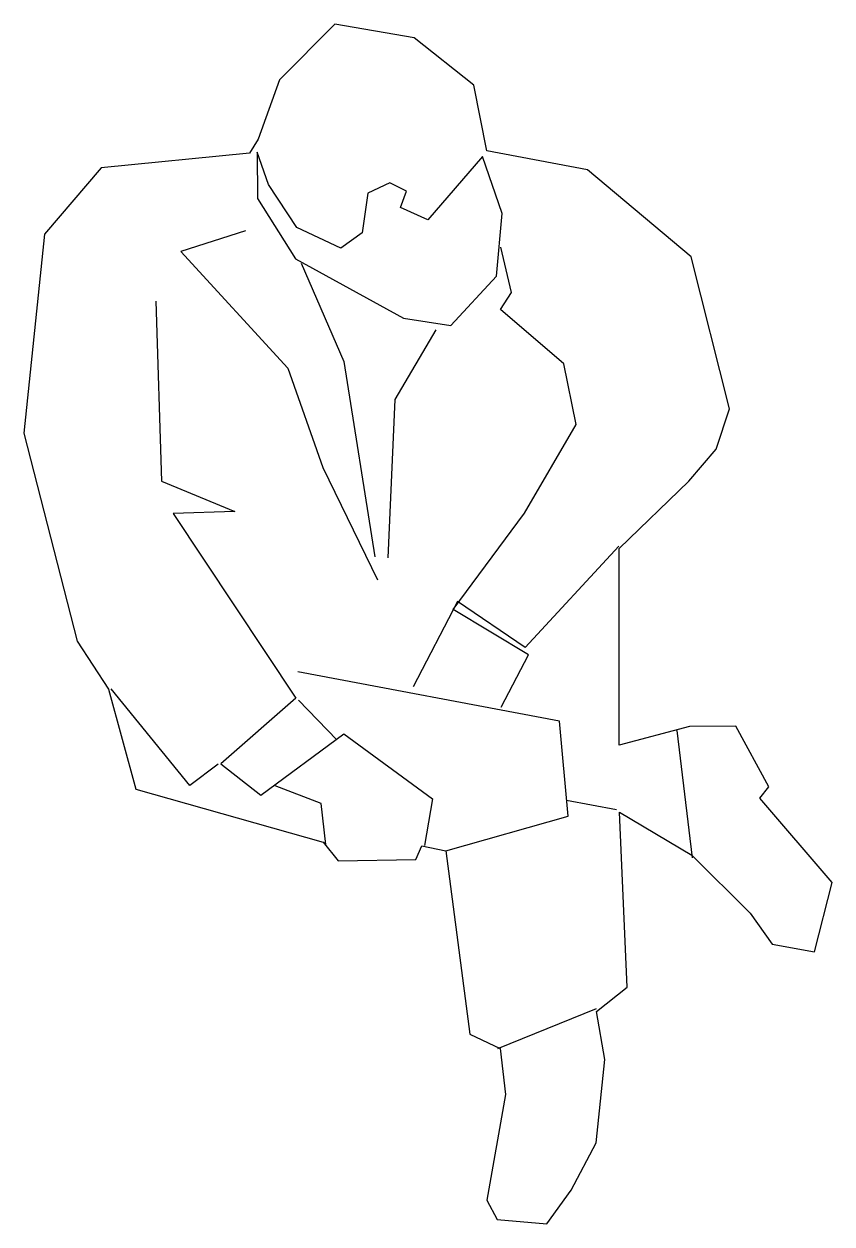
# Model space of a CAD drawing. Extents: x 19.123 to 19.768, y 12.277 to 13.234.
import ezdxf

# ---------------------------------------------------------------- set-up
doc = ezdxf.new("R2010")
doc.units = 0
doc.header["$LTSCALE"] = 0.8
doc.header["$MEASUREMENT"] = 0
doc.layers.get('0').update_dxf_attribs({"linetype": 'CONTINUOUS'})

msp = doc.modelspace()

# ---------------------------------------------------------------- linework, layer by layer
msp.add_lwpolyline([(19.45945, 12.57453), (19.47881, 12.42837), (19.50288, 12.41679), (19.50721, 12.38018), (19.49242, 12.29596), (19.50045, 12.28042), (19.54008, 12.27686), (19.55957, 12.30391), (19.57953, 12.3415), (19.58644, 12.40812), (19.57983, 12.44651), (19.60436, 12.46591), (19.59817, 12.60539), (19.65589, 12.57098), (19.7026, 12.52496), (19.71998, 12.50022), (19.75374, 12.4939), (19.76783, 12.54918), (19.71033, 12.6166), (19.7175, 12.6257), (19.69114, 12.67412), (19.65403, 12.67385), (19.59801, 12.65898), (19.59803, 12.81568), (19.65367, 12.86957), (19.67531, 12.89493), (19.68595, 12.92712), (19.65537, 13.04845), (19.57258, 13.11782), (19.49237, 13.13307), (19.48204, 13.18545), (19.43426, 13.2231), (19.37104, 13.23417), (19.32678, 13.18976), (19.30969, 13.14237), (19.30276, 13.13124), (19.18449, 13.1193), (19.13916, 13.06651), (19.12286, 12.90788), (19.16522, 12.74176), (19.19038, 12.7035), (19.21222, 12.62362), (19.36164, 12.58151), (19.37374, 12.56645), (19.43551, 12.56757), (19.44041, 12.57846)], close=True)
for points in [[(19.48878, 13.12852), (19.44524, 13.07801), (19.42345, 13.0878), (19.42811, 13.10072), (19.41494, 13.10741), (19.39735, 13.09914), (19.39282, 13.06768), (19.37571, 13.05534), (19.34074, 13.07182), (19.31809, 13.10625), (19.30886, 13.13196), (19.30912, 13.09488), (19.33956, 13.04694), (19.42566, 12.9994), (19.46349, 12.99357), (19.5001, 13.03295), (19.50449, 13.08296), (19.48878, 13.12852)], [(19.2998, 13.06904), (19.2481, 13.05261), (19.33339, 12.95961), (19.36133, 12.88044), (19.40496, 12.79076)], [(19.50367, 12.68904), (19.52555, 12.73081), (19.46555, 12.76701), (19.52248, 12.84385), (19.56362, 12.9147), (19.55377, 12.96302), (19.50322, 13.00652), (19.51195, 13.01992), (19.50355, 13.05604)], [(19.34411, 13.04335), (19.37816, 12.96491), (19.4028, 12.80906)], [(19.22801, 13.01311), (19.23266, 12.86933), (19.29121, 12.84534), (19.24189, 12.84362), (19.33978, 12.69645), (19.27996, 12.64401), (19.31182, 12.61891), (19.37823, 12.66801), (19.44889, 12.61593), (19.44245, 12.5787)], [(19.45152, 12.99009), (19.41888, 12.93468), (19.41321, 12.80823)], [(19.59779, 12.81771), (19.52279, 12.73667), (19.4689, 12.77359), (19.43363, 12.7055)], [(19.45945, 12.57453), (19.55729, 12.60208), (19.55036, 12.67808), (19.34145, 12.71726)], [(19.27793, 12.64376), (19.25519, 12.62664), (19.19242, 12.70375)], [(19.3726, 12.66322), (19.34206, 12.69466)], [(19.64409, 12.67062), (19.65613, 12.56895)], [(19.36392, 12.57972), (19.36007, 12.61225), (19.32331, 12.62646)], [(19.59589, 12.60718), (19.55579, 12.6148)], [(19.57959, 12.44855), (19.50085, 12.41654)]]:
    msp.add_lwpolyline(points)

doc.saveas('drawing.dxf')
